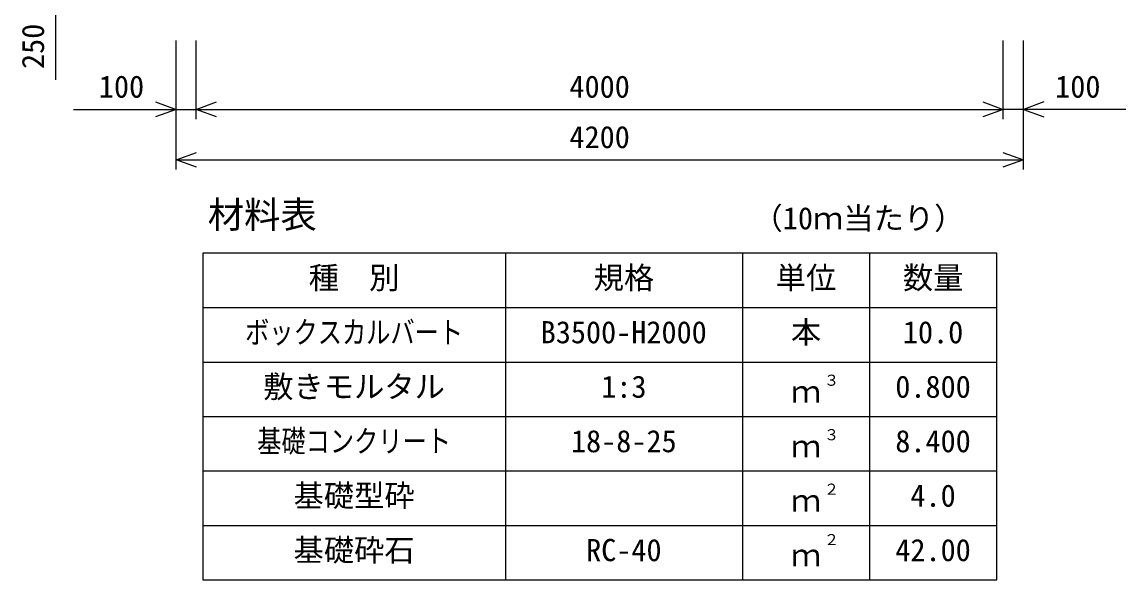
# Model space of a CAD drawing. Units: millimetres, scale not verified. Extents: x -100800 to 100800, y -35640 to 35640.
# Drawn here: x 55096 to 60567, y -24117 to -21351 of the extents above; entities that cross this region are included whole.
import ezdxf
from ezdxf.enums import TextEntityAlignment as Align

# ---------------------------------------------------------------- set-up
doc = ezdxf.new("R2010")
doc.units = ezdxf.units.MM
doc.header["$LTSCALE"] = 120
for name, color, linetype, lineweight in [('0-0_DIM', 7, 'Continuous', 25), ('0-3_HYO', 3, 'Continuous', 25), ('0-4_HYO2', 4, 'Continuous', 25), ('0-7_TXT', 7, 'Continuous', 25)]:
    doc.layers.add(name, color=color, linetype=linetype, lineweight=lineweight)
doc.styles.add('ＭＳ ゴシック', font='')
doc.styles.get('ＭＳ ゴシック').set_extended_font_data('MS Gothic')

msp = doc.modelspace()

# ---------------------------------------------------------------- linework, layer by layer
at = {"layer": '0-0_DIM'}
for p, q in [((55263, -21637.2), (55263, -21315.1)), ((55859.1, -22082.3), (55859.1, -21442.7)), ((55959.1, -21832.3), (55959.1, -21442.7)), ((59959.1, -21832.3), (59959.1, -21442.7)), ((60059.1, -22082.3), (60059.1, -21442.7)), ((55351.1, -21784.3), (55859.1, -21784.3)), ((55859.1, -21784.3), (55959.1, -21784.3)), ((55959.1, -21784.3), (59959.1, -21784.3)), ((55859.1, -22034.3), (60059.1, -22034.3))]:
    msp.add_line(p, q, dxfattribs=at)
for points in [[(55757.6, -21747.4), (55859.1, -21784.3), (55757.6, -21821.3)], [(56060.6, -21821.3), (55959.1, -21784.3), (56060.6, -21747.4)], [(59857.6, -21747.4), (59959.1, -21784.3), (59857.6, -21821.3)], [(60160.6, -21747.4), (60059.1, -21784.3), (60160.6, -21821.3)], [(60567.1, -21784.3), (60059.1, -21784.3), (59959.1, -21784.3)], [(55960.6, -22071.3), (55859.1, -22034.3), (55960.6, -21997.4)], [(59957.6, -21997.4), (60059.1, -22034.3), (59957.6, -22071.3)]]:
    msp.add_lwpolyline(points, dxfattribs=at)
at = {"layer": '0-3_HYO'}
for p, q in [((57491.6, -22496.8), (57491.6, -24116.8)), ((58666.6, -22496.8), (58666.6, -24116.8)), ((59296.6, -22496.8), (59296.6, -24116.8)), ((55991.6, -22766.8), (59926.6, -22766.8))]:
    msp.add_line(p, q, dxfattribs=at)
msp.add_lwpolyline([(55991.6, -24116.8), (59926.6, -24116.8), (59926.6, -22496.8), (55991.6, -22496.8)], close=True, dxfattribs=at)
at = {"layer": '0-4_HYO2'}
for p, q in [((55991.6, -23036.8), (59926.6, -23036.8)), ((55991.6, -23306.8), (59926.6, -23306.8)), ((55991.6, -23576.8), (59926.6, -23576.8)), ((55991.6, -23846.8), (59926.6, -23846.8))]:
    msp.add_line(p, q, dxfattribs=at)

# ---------------------------------------------------------------- texts
at = {"layer": '0-0_DIM', "style": 'ＭＳ ゴシック'}
msp.add_text('250', height=110, rotation=90, dxfattribs=at).set_placement((55238, -21583.9), align=Align.BOTTOM_LEFT)
for s, p in [('100', (55476.7, -21759.3)), ('4000', (57809.1, -21759.3)), ('100', (60216.5, -21759.3)), ('4200', (57809.1, -22009.3))]:
    msp.add_text(s, height=110, dxfattribs=at).set_placement(p, align=Align.BOTTOM_LEFT)
at = {"layer": '0-7_TXT', "style": 'ＭＳ ゴシック'}
for s, height, p in [('材料表', 132, (56016.6, -22411.8)), ('（10ｍ当たり）', 110, (58716.6, -22411.8)), ('種\u3000別', 110, (56516.6, -22706.8)), ('規格', 110, (57929.1, -22706.8)), ('単位', 110, (58831.6, -22706.8)), ('数量', 110, (59461.6, -22706.8)), ('B3500-H2000', 110, (57666.6, -22976.8)), ('本', 110, (58906.6, -22976.8)), ('10.0', 110, (59461.6, -22976.8)), ('敷きモルタル', 110, (56291.6, -23246.8)), ('1:3', 110, (57966.6, -23246.8)), ('３', 55, (59070.5, -23170.9)), ('0.800', 110, (59424.1, -23246.8)), ('ｍ', 110, (58906.6, -23271.8)), ('18-8-25', 110, (57816.6, -23516.8)), ('３', 55, (59070.5, -23440.9)), ('8.400', 110, (59424.1, -23516.8)), ('ｍ', 110, (58906.6, -23541.8)), ('基礎型砕', 110, (56441.6, -23786.8)), ('２', 55, (59070.5, -23710.9)), ('4.0', 110, (59499.1, -23786.8)), ('ｍ', 110, (58906.6, -23811.8)), ('基礎砕石', 110, (56441.6, -24056.8)), ('２', 55, (59070.5, -23960.9)), ('RC-40', 110, (57891.6, -24056.8)), ('42.00', 110, (59424.1, -24056.8)), ('ｍ', 110, (58906.6, -24081.8))]:
    msp.add_text(s, height=height, dxfattribs=at).set_placement(p, align=Align.BOTTOM_LEFT)
at = {"layer": '0-7_TXT', "style": 'ＭＳ ゴシック', "width": 0.8}
for s, p in [('ボックスカルバート', (56201.6, -22976.8)), ('基礎コンクリート', (56261.6, -23516.8))]:
    msp.add_text(s, height=110, dxfattribs=at).set_placement(p, align=Align.BOTTOM_LEFT)

doc.saveas('drawing.dxf')
